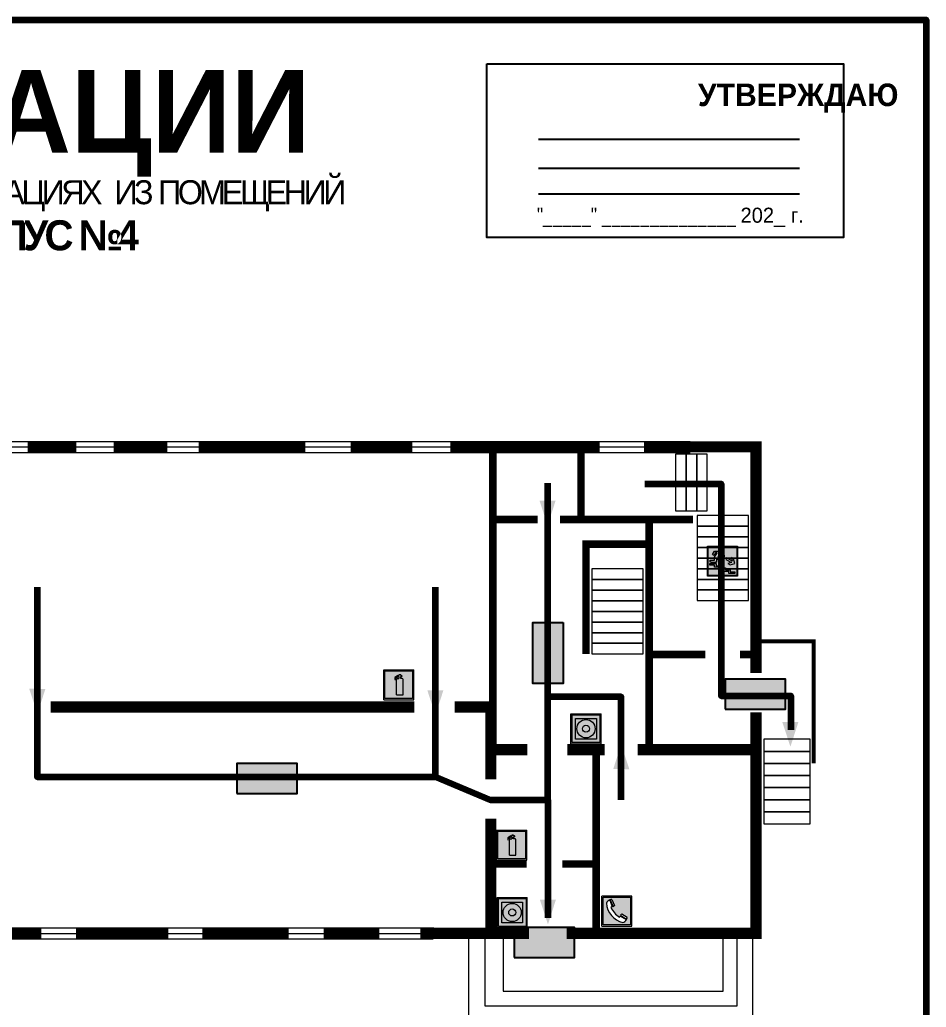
# Model space of a CAD drawing. Header units: millimetres. Extents: x 13810 to 67229, y 12374 to 21950.
# Drawn here: x 19778.9 to 20020.4, y 18818.6 to 19081.5 of the extents above; entities that cross this region are included whole.
import ezdxf

# ---------------------------------------------------------------- set-up
doc = ezdxf.new("R2010")
doc.units = ezdxf.units.MM
doc.layers.add('План_Штампы', color=7, linetype='Continuous')
doc.styles.add('обычный', font='arial.ttf')

# ---------------------------------------------------------------- blocks, each defined once
blk = doc.blocks.new('A$C7B4425F7')
at = {"true_color": 0xffffff}
blk.add_hatch(color=7, dxfattribs=at).paths.add_polyline_path([(0, 0), (-16, 0), (-16, -8), (0, -8)])
h = blk.add_hatch(color=126)
h.paths.add_polyline_path([(-0.2, -0.2), (-15.8, -0.2), (-15.8, -7.8), (-0.2, -7.8)])
h.paths.add_polyline_path([(-11.76, -2.03), (-11.76, -3.66), (-11.17, -3.66, -0.568275), (-11.17, -6.18), (-12.58, -6.18), (-12.58, -2.03)], flags=16)
h.paths.add_polyline_path([(-13.33, -4.12, -0.495768), (-13.59, -6.18), (-15.03, -6.18), (-15.03, -2.03), (-13.59, -2.03, -0.487973)], flags=16)
h.paths.add_polyline_path([(-10.25, -2.03), (-9.48, -2.03), (-9.48, -6.18), (-10.25, -6.18)], flags=16)
h.paths.add_polyline_path([(-13.84, -3.69), (-14.24, -3.69), (-14.24, -3.03), (-13.9, -3.03, -0.692621)], flags=0)
h.paths.add_polyline_path([(-9.15, -2.03), (-8.4, -2.03), (-8.04, -3.07), (-7.68, -2.03), (-6.93, -2.03), (-7.64, -4.1), (-6.93, -6.18), (-7.68, -6.18), (-8.04, -5.14), (-8.4, -6.18), (-9.15, -6.18), (-8.44, -4.1)], flags=16)
h.paths.add_polyline_path([(-11.76, -4.46), (-11.42, -4.46, -0.692621), (-11.36, -5.12), (-11.76, -5.12)], flags=0)
h.paths.add_polyline_path([(-13.9, -5.2), (-14.24, -5.2), (-14.24, -4.55), (-13.84, -4.55, -0.708038)], flags=0)
edge = h.paths.add_edge_path(flags=16)
edge.add_ellipse((-5.51, -4.08), major_axis=(0, 2.05), ratio=0.586184, start_angle=0, end_angle=360)
edge = h.paths.add_edge_path(flags=0)
edge.add_ellipse((-5.51, -4.08), major_axis=(0, 1.14), ratio=0.454828, start_angle=0, end_angle=360)
h.paths.add_polyline_path([(-4.13, -4.96, 0.377264), (-3.48, -4.52, 0.0555), (-3.16, -2.03), (-1.66, -2.03), (-1.66, -4.96), (-0.96, -4.96), (-0.96, -7.01), (-1.75, -7.01), (-1.75, -6.18), (-3.3, -6.18), (-3.3, -7.02), (-4.13, -7.02)], flags=16)
h.paths.add_polyline_path([(-2.73, -2.91), (-2.28, -2.91), (-2.28, -4.96), (-3.05, -4.96, 0.079136)], flags=0)
at = {"color": 126}
blk.add_lwpolyline([(-16, -8), (0, -8), (0, 0), (-16, 0)], close=True, dxfattribs=at)
blk = doc.blocks.new('A$C32E8229D')
at = {"true_color": 0xffffff}
blk.add_hatch(color=7, dxfattribs=at).paths.add_polyline_path([(0, 0), (0, -8), (16, -8), (16, 0)])
h = blk.add_hatch(color=126)
h.paths.add_polyline_path([(0.2, -0.2), (15.8, -0.2), (15.8, -7.8), (0.2, -7.8)])
h.paths.add_polyline_path([(13.49, -2.05), (12.08, -2.05), (11.37, -2.63, 0.162397), (11.29, -2.84), (11.29, -3.63), (10.35, -3.63), (10.35, -4.05), (11.68, -4.05), (11.68, -3.48), (12.26, -4.28), (11.29, -5.1), (11.29, -6.78), (11.85, -6.78), (11.85, -5.44), (12.8, -4.64), (12.8, -5.94), (14.46, -5.94), (14.46, -5.39), (13.45, -5.39), (13.45, -3.97), (12.46, -2.59), (13.15, -2.59), (13.69, -3.34), (14.18, -3)], flags=16)
h.paths.add_polyline_path([(10.74, -1.82, 1), (11.8, -1.82, 1)], flags=16)
h.paths.add_polyline_path([(9.39, -3.59), (5.99, -3.59), (6.56, -3.03), (5.91, -3.03), (5.1, -3.83), (5.91, -4.64), (6.56, -4.64), (5.99, -4.09), (9.39, -4.09)], flags=16)
h.paths.add_polyline_path([(4.29, -1.08), (1.72, -1.08), (1.72, -6.6), (4.29, -6.6)], flags=16)
at = {"color": 126}
blk.add_lwpolyline([(16, -8), (0, -8), (0, 0), (16, 0)], close=True, dxfattribs=at)
blk = doc.blocks.new('вниз')
at = {"lineweight": 0, "true_color": 0xffffff}
h = blk.add_hatch(color=7, dxfattribs=at)
h.dxf.hatch_style = 1
h.paths.add_polyline_path([(40994.51, -4472.22), (40986.51, -4472.22), (40986.51, -4480.22), (40994.51, -4480.22)])
h.paths.add_polyline_path([(40994.31, -4472.42), (40994.31, -4480.01), (40986.71, -4480.01), (40986.71, -4472.42)], flags=16)
h.paths.add_polyline_path([(40988.43, -4473.53), (40989.43, -4473.53), (40990.19, -4473.96), (40990.19, -4474.6), (40991, -4474.6), (40991, -4475.06), (40989.73, -4475.06), (40989.73, -4474.46), (40989.3, -4475.18), (40990.17, -4475.7), (40990.17, -4477.11), (40989.63, -4477.11), (40989.63, -4476.01), (40988.94, -4475.59), (40988.94, -4476.46), (40988.94, -4476.46), (40987.47, -4476.46), (40987.26, -4476.46), (40987.26, -4475.92), (40988.4, -4475.92), (40988.4, -4475.2), (40989.1, -4473.99), (40988.66, -4473.99), (40988.24, -4474.7), (40987.86, -4474.47), (40988.41, -4473.56)], flags=0)
h.paths.add_polyline_path([(40990.55, -4473.29, -1), (40989.69, -4473.29, -1)], flags=0)
h.paths.add_polyline_path([(40988.85, -4476.89), (40988.85, -4477.43), (40990.1, -4477.43), (40990.1, -4477.99), (40991.34, -4477.99), (40991.34, -4478.54), (40992.59, -4478.54), (40992.59, -4479.09), (40993.83, -4479.09), (40993.83, -4479.52), (40992.17, -4479.52), (40992.17, -4478.97), (40990.91, -4478.97), (40990.91, -4478.41), (40989.68, -4478.41), (40989.68, -4477.86), (40988.43, -4477.86), (40988.43, -4477.31), (40987.6, -4477.31), (40987.18, -4477.31), (40987.18, -4476.89)], flags=0)
h.paths.add_polyline_path([(40991.61, -4475.33), (40993.12, -4476.2), (40992.9, -4475.27), (40993.48, -4475.6), (40993.83, -4476.88), (40992.56, -4477.22), (40991.97, -4476.88), (40992.9, -4476.61), (40991.38, -4475.74), (40991.58, -4475.39)], flags=0)
h.paths.add_polyline_path([(40990.19, -4473.96), (40989.43, -4473.53), (40988.43, -4473.53), (40988.41, -4473.56), (40987.86, -4474.47), (40988.24, -4474.7), (40988.66, -4473.99), (40989.1, -4473.99), (40988.4, -4475.2), (40988.4, -4475.92), (40987.26, -4475.92), (40987.26, -4476.46), (40987.47, -4476.46), (40988.94, -4476.46), (40988.94, -4476.27), (40988.94, -4475.59), (40989.63, -4476.01), (40989.63, -4477.11), (40990.17, -4477.11), (40990.17, -4475.7), (40989.3, -4475.18), (40989.73, -4474.46), (40989.73, -4475.06), (40991, -4475.06), (40991, -4474.6), (40990.19, -4474.6)], flags=0)
h.paths.add_polyline_path([(40990.55, -4473.29, 1), (40989.69, -4473.29, 1)], flags=0)
h.paths.add_polyline_path([(40991.61, -4475.33), (40991.58, -4475.39), (40991.38, -4475.74), (40992.9, -4476.61), (40991.97, -4476.88), (40992.56, -4477.22), (40993.83, -4476.88), (40993.48, -4475.6), (40992.9, -4475.27), (40993.12, -4476.2)], flags=0)
h.paths.add_polyline_path([(40990.1, -4477.43), (40988.85, -4477.43), (40988.85, -4476.89), (40987.18, -4476.89), (40987.18, -4477.31), (40987.6, -4477.31), (40988.43, -4477.31), (40988.43, -4477.86), (40989.68, -4477.86), (40989.68, -4478.41), (40990.91, -4478.41), (40990.91, -4478.97), (40992.17, -4478.97), (40992.17, -4479.52), (40993.83, -4479.52), (40993.83, -4479.09), (40992.59, -4479.09), (40992.59, -4478.54), (40991.34, -4478.54), (40991.34, -4477.99), (40990.1, -4477.99)], flags=0)
at = {"lineweight": 0}
h = blk.add_hatch(color=126, dxfattribs=at)
h.dxf.hatch_style = 1
h.paths.add_polyline_path([(40994.31, -4472.42), (40986.71, -4472.42), (40986.71, -4480.01), (40994.31, -4480.01)])
h.paths.add_polyline_path([(40988.43, -4473.53), (40989.43, -4473.53), (40990.19, -4473.96), (40990.19, -4474.6), (40991, -4474.6), (40991, -4475.06), (40989.73, -4475.06), (40989.73, -4474.46), (40989.3, -4475.18), (40990.17, -4475.7), (40990.17, -4477.11), (40989.63, -4477.11), (40989.63, -4476.01), (40988.94, -4475.59), (40988.94, -4476.46), (40988.94, -4476.46), (40987.47, -4476.46), (40987.26, -4476.46), (40987.26, -4475.92), (40988.4, -4475.92), (40988.4, -4475.2), (40989.1, -4473.99), (40988.66, -4473.99), (40988.24, -4474.7), (40987.86, -4474.47), (40988.41, -4473.56)], flags=16)
h.paths.add_polyline_path([(40990.55, -4473.29, -1), (40989.69, -4473.29, -1)], flags=16)
h.paths.add_polyline_path([(40988.85, -4476.89), (40988.85, -4477.43), (40990.1, -4477.43), (40990.1, -4477.99), (40991.34, -4477.99), (40991.34, -4478.54), (40992.59, -4478.54), (40992.59, -4479.09), (40993.83, -4479.09), (40993.83, -4479.52), (40992.17, -4479.52), (40992.17, -4478.97), (40990.91, -4478.97), (40990.91, -4478.41), (40989.68, -4478.41), (40989.68, -4477.86), (40988.43, -4477.86), (40988.43, -4477.31), (40987.6, -4477.31), (40987.18, -4477.31), (40987.18, -4476.89)], flags=16)
h.paths.add_polyline_path([(40991.61, -4475.33), (40993.12, -4476.2), (40992.9, -4475.27), (40993.48, -4475.6), (40993.83, -4476.88), (40992.56, -4477.22), (40991.97, -4476.88), (40992.9, -4476.61), (40991.38, -4475.74), (40991.58, -4475.39)], flags=16)
at = {"lineweight": 0, "true_color": 0xffffff}
h = blk.add_hatch(color=7, dxfattribs=at)
h.dxf.hatch_style = 1
h.paths.add_polyline_path([(40989.73, -4474.46), (40989.73, -4475.06), (40991, -4475.06), (40991, -4474.6), (40990.19, -4474.6), (40990.19, -4473.96), (40989.43, -4473.53), (40988.43, -4473.53), (40988.41, -4473.56), (40987.86, -4474.47), (40988.24, -4474.7), (40988.66, -4473.99), (40989.1, -4473.99), (40988.4, -4475.2), (40988.4, -4475.92), (40987.26, -4475.92), (40987.26, -4476.46), (40987.47, -4476.46), (40988.94, -4476.46), (40988.94, -4475.59), (40989.63, -4476.01), (40989.63, -4477.11), (40990.17, -4477.11), (40990.17, -4475.7), (40989.3, -4475.18)])
h.paths.add_polyline_path([(40989.69, -4473.29, 1), (40990.55, -4473.29, 1)])
h.paths.add_polyline_path([(40991.61, -4475.33), (40991.58, -4475.39), (40991.38, -4475.74), (40992.9, -4476.61), (40991.97, -4476.88), (40992.56, -4477.22), (40993.83, -4476.88), (40993.48, -4475.6), (40992.9, -4475.27), (40993.12, -4476.2)])
h.paths.add_polyline_path([(40990.1, -4477.43), (40988.85, -4477.43), (40988.85, -4476.89), (40987.18, -4476.89), (40987.18, -4477.31), (40987.6, -4477.31), (40988.43, -4477.31), (40988.43, -4477.86), (40989.68, -4477.86), (40989.68, -4478.41), (40990.91, -4478.41), (40990.91, -4478.97), (40992.17, -4478.97), (40992.17, -4479.52), (40993.83, -4479.52), (40993.83, -4479.09), (40992.59, -4479.09), (40992.59, -4478.54), (40991.34, -4478.54), (40991.34, -4477.99), (40990.1, -4477.99)])
at = {"color": 126, "lineweight": 0}
for points in [[(40986.51, -4472.22), (40994.51, -4472.22), (40994.51, -4480.22), (40986.51, -4480.22)], [(40986.71, -4472.42), (40994.31, -4472.42), (40994.31, -4480.01), (40986.71, -4480.01)]]:
    blk.add_lwpolyline(points, close=True, dxfattribs=at)
for points in [[(40987.47, -4476.46), (40987.26, -4476.46), (40987.26, -4475.92), (40988.4, -4475.92), (40988.4, -4475.2), (40989.1, -4473.99), (40988.66, -4473.99), (40988.24, -4474.7), (40987.86, -4474.47), (40988.41, -4473.56), (40988.43, -4473.53), (40989.43, -4473.53), (40990.19, -4473.96), (40990.19, -4474.6), (40991, -4474.6), (40991, -4475.06), (40989.73, -4475.06), (40989.73, -4474.46), (40989.3, -4475.18), (40990.17, -4475.7), (40990.17, -4477.11), (40989.63, -4477.11), (40989.63, -4476.01), (40988.94, -4475.59), (40988.94, -4476.46)], [(40987.6, -4477.31), (40987.18, -4477.31), (40987.18, -4476.89), (40988.85, -4476.89), (40988.85, -4477.43), (40990.1, -4477.43), (40990.1, -4477.99), (40991.34, -4477.99), (40991.34, -4478.54), (40992.59, -4478.54), (40992.59, -4479.09), (40993.83, -4479.09), (40993.83, -4479.52), (40992.17, -4479.52), (40992.17, -4478.97), (40990.91, -4478.97), (40990.91, -4478.41), (40989.68, -4478.41), (40989.68, -4477.86), (40988.43, -4477.86), (40988.43, -4477.31), (40987.6, -4477.31)], [(40987.47, -4476.46), (40988.94, -4476.46), (40988.94, -4476.27)], [(40991.58, -4475.39), (40991.38, -4475.74), (40992.9, -4476.61), (40991.97, -4476.88), (40992.56, -4477.22), (40993.83, -4476.88), (40993.48, -4475.6), (40992.9, -4475.27), (40993.12, -4476.2), (40991.61, -4475.33), (40991.58, -4475.39)]]:
    blk.add_lwpolyline(points, dxfattribs=at)
blk.add_circle((40990.12, -4473.29), 0.432, dxfattribs=at)
blk = doc.blocks.new('A$C54414219')
at = {"true_color": 0xffffff}
h = blk.add_hatch(color=7, dxfattribs=at)
h.paths.add_polyline_path([(2.39, -9.45), (2.39, -18.3), (11.23, -18.3), (11.23, -9.45)], flags=0)
h.paths.add_polyline_path([(10.71, -13.87, -1), (2.92, -13.87, -1)], flags=0)
h.paths.add_polyline_path([(8.3, -13.87, -1), (5.33, -13.87, -1)], flags=0)
h.paths.add_polyline_path([(0.41, -7.47), (0.41, -20.27), (13.21, -20.27), (13.21, -7.47)])
h.paths.add_polyline_path([(0.92, -19.77), (12.71, -19.77), (12.71, -7.98), (0.92, -7.98)], flags=16)
h.paths.add_polyline_path([(11.23, -9.45), (11.23, -18.3), (2.39, -18.3), (2.39, -9.45)], flags=0)
at = {"lineweight": 5}
h = blk.add_hatch(color=242, dxfattribs=at)
h.paths.add_polyline_path([(12.71, -7.98), (0.92, -7.98), (0.92, -19.77), (12.71, -19.77)])
h.paths.add_polyline_path([(11.23, -18.3), (2.39, -18.3), (2.39, -9.45), (11.23, -9.45)], flags=16)
h.paths.add_polyline_path([(10.71, -13.87, -1), (2.92, -13.87, -1)], flags=0)
h.paths.add_polyline_path([(8.3, -13.87, -1), (5.33, -13.87, -1)], flags=0)
at = {"true_color": 0xffffff}
h = blk.add_hatch(color=7, dxfattribs=at)
h.paths.add_polyline_path([(2.39, -9.45), (2.39, -18.3), (11.23, -18.3), (11.23, -9.45)])
h.paths.add_polyline_path([(10.71, -13.87, -1), (2.92, -13.87, -1)], flags=16)
h.paths.add_polyline_path([(8.3, -13.87, -1), (5.33, -13.87, -1)], flags=0)
at = {"lineweight": 5}
h = blk.add_hatch(color=242, dxfattribs=at)
h.paths.add_polyline_path([(2.92, -13.87, 1), (10.71, -13.87, 1)])
h.paths.add_polyline_path([(8.3, -13.87, -1), (5.33, -13.87, -1)], flags=16)
at = {"color": 242, "lineweight": 5}
for p, q in [((0.41, -20.27), (0.41, -7.47)), ((0.41, -7.47), (13.21, -7.47)), ((0.41, -7.47), (13.21, -7.47)), ((13.21, -20.27), (13.21, -7.47)), ((0.41, -20.27), (13.21, -20.27))]:
    blk.add_line(p, q, dxfattribs=at)
for points in [[(0.92, -7.98), (12.71, -7.98), (12.71, -19.77), (0.92, -19.77)], [(2.39, -9.45), (11.23, -9.45), (11.23, -18.3), (2.39, -18.3)]]:
    blk.add_lwpolyline(points, close=True, dxfattribs=at)
for radius in [3.89, 1.49]:
    blk.add_circle((6.81, -13.87), radius, dxfattribs=at)
blk = doc.blocks.new('A$C456E1F9C')
at = {"lineweight": 5}
h = blk.add_hatch(color=242, dxfattribs=at)
h.paths.add_polyline_path([(0.51, -1.47), (0.51, -13.26), (12.29, -13.26), (12.29, -1.47)])
h.paths.add_polyline_path([(5.42, -4.95, -0.254479), (4.78, -5.4), (3.52, -2.53, -0.209735), (4.23, -2.4)], flags=16)
h.paths.add_polyline_path([(8.53, -8.6), (10.87, -10.17), (10.54, -10.76), (8.03, -9.13, -0.192251)], flags=16)
h.paths.add_polyline_path([(4.61, -5.49, 0.005518), (3.87, -5.72, 0.128647), (7.49, -10.01, 0.00809), (7.83, -9.33), (10.47, -10.97, -0.16736), (8.99, -12.25, -0.327862), (1.95, -3.95, -0.166952), (3.36, -2.62)], flags=16)
at = {"color": 242, "lineweight": 5}
for p, q in [((0, -13.77), (0, -0.97)), ((12.8, -0.97), (0, -0.97)), ((4.61, -5.49), (3.36, -2.62)), ((3.52, -2.53), (4.78, -5.4)), ((4.23, -2.4), (5.42, -4.95)), ((12.8, -13.77), (12.8, -0.97)), ((7.83, -9.33), (10.47, -10.97)), ((8.03, -9.13), (10.54, -10.76)), ((10.81, -10.12), (8.53, -8.6)), ((10.54, -10.76), (10.8, -10.3)), ((10.8, -10.3), (10.81, -10.12)), ((0, -13.77), (12.8, -13.77))]:
    blk.add_line(p, q, dxfattribs=at)
blk.add_lwpolyline([(0.51, -1.47), (12.29, -1.47), (12.29, -13.26), (0.51, -13.26)], close=True, dxfattribs=at)
for centre, radius, start, end in [((4.59, -5.34), 2.99, 114.2845, 152.1974), ((11.12, -3.31), 9.19, 183.9915, 256.6009), ((4.02, -3.27), 0.891, 76.3284, 123.7092), ((14.98, -39.1), 35.17, 107.1487, 108.4135), ((13.86, -0.94), 11.08, 205.5536, 234.8762), ((4.68, -4.59), 0.824, 276.9621, 334.0723), ((-13.31, 0.8), 23.44, 332.5487, 334.4027), ((8.94, -9.5), 0.989, 114.4092, 157.9388), ((7.87, -9.46), 3, 291.9291, 329.9329)]:
    blk.add_arc(centre, radius, start, end, dxfattribs=at)
blk = doc.blocks.new('A$C3AD82952')
at = {"true_color": 0xf5f5ff}
h = blk.add_hatch(color=7, dxfattribs=at)
h.dxf.hatch_style = 1
h.paths.add_polyline_path([(8.21, 8.73, 0.414214), (7.89, 9.05), (7.22, 9.05), (7.22, 9.92), (7.59, 9.92, 1), (7.57, 10.36), (7.22, 10.36), (7.22, 10.6), (6.43, 10.6), (6.43, 10.36), (6.01, 10.36), (4.74, 9.59), (4.74, 8.69), (4.98, 8.73), (4.98, 9.26), (6.12, 9.91), (6.43, 9.91), (6.43, 9.05), (5.76, 9.05, 0.414214), (5.44, 8.73), (5.44, 2.2), (8.21, 2.2)], flags=0)
h.paths.add_polyline_path([(12.8, 12.8), (0, 12.8), (0, 0), (12.8, 0)])
h.paths.add_polyline_path([(0.51, 12.29), (12.29, 12.29), (12.29, 0.51), (0.51, 0.51)], flags=16)
h.paths.add_polyline_path([(4.74, 9.59), (6.01, 10.36), (6.43, 10.36), (6.43, 10.6), (7.22, 10.6), (7.22, 10.36), (7.59, 10.36, -0.94586), (7.59, 9.92), (7.22, 9.92), (7.22, 9.05), (7.89, 9.05, -0.414214), (8.21, 8.73), (8.21, 2.2), (5.44, 2.2), (5.44, 8.73, -0.414214), (5.76, 9.05), (6.43, 9.05), (6.43, 9.91), (6.12, 9.91), (4.98, 9.26), (4.98, 8.73), (4.74, 8.69)], flags=0)
h = blk.add_hatch(color=242)
h.dxf.hatch_style = 1
h.paths.add_polyline_path([(12.29, 12.29), (0.51, 12.29), (0.51, 0.51), (12.29, 0.51)])
h.paths.add_polyline_path([(4.74, 8.69), (4.74, 9.59), (6.01, 10.36), (6.43, 10.36), (6.43, 10.6), (7.22, 10.6), (7.22, 10.36), (7.59, 10.36, -0.94586), (7.59, 9.92), (7.22, 9.92), (7.22, 9.05), (7.89, 9.05, -0.414214), (8.21, 8.73), (8.21, 2.2), (5.44, 2.2), (5.44, 8.73, -0.414214), (5.76, 9.05), (6.43, 9.05), (6.43, 9.91), (6.12, 9.91), (4.98, 9.26), (4.98, 8.73)], flags=16)
h = blk.add_hatch(color=7, dxfattribs=at)
h.dxf.hatch_style = 1
h.paths.add_polyline_path([(8.21, 8.73, 0.414214), (7.89, 9.05), (7.22, 9.05), (7.22, 9.92), (7.59, 9.92, 1), (7.57, 10.36), (7.22, 10.36), (7.22, 10.6), (6.43, 10.6), (6.43, 10.36), (6.01, 10.36), (4.74, 9.59), (4.74, 8.69), (4.98, 8.73), (4.98, 9.26), (6.12, 9.91), (6.43, 9.91), (6.43, 9.05), (5.76, 9.05, 0.414214), (5.44, 8.73), (5.44, 2.2), (8.21, 2.2)])
at = {"color": 242, "lineweight": 5}
for p, q in [((0, 0), (0, 12.8)), ((0, 12.8), (12.8, 12.8)), ((12.8, 0), (12.8, 12.8)), ((6.01, 10.36), (4.74, 9.59)), ((4.74, 9.59), (4.74, 8.69)), ((4.74, 8.69), (4.98, 8.73)), ((4.98, 9.26), (6.12, 9.91)), ((4.98, 8.73), (4.98, 9.26)), ((5.44, 2.2), (5.44, 8.73)), ((5.76, 9.05), (6.43, 9.05)), ((6.01, 10.36), (6.43, 10.36)), ((6.12, 9.91), (6.43, 9.91)), ((7.22, 10.6), (6.43, 10.6)), ((6.43, 10.6), (6.43, 10.36)), ((6.43, 9.91), (6.43, 9.05)), ((7.22, 10.36), (7.22, 10.6)), ((7.59, 10.36), (7.22, 10.36)), ((7.22, 9.05), (7.22, 9.92)), ((7.59, 9.92), (7.22, 9.92)), ((7.89, 9.05), (7.22, 9.05)), ((8.21, 2.2), (8.21, 8.73)), ((0, 0), (12.8, 0)), ((5.44, 2.2), (8.21, 2.2))]:
    blk.add_line(p, q, dxfattribs=at)
blk.add_lwpolyline([(0.51, 12.29), (12.29, 12.29), (12.29, 0.51), (0.51, 0.51)], close=True, dxfattribs=at)
for centre, radius, start, end in [((5.76, 8.73), 0.32, 90, 180), ((7.58, 10.14), 0.223, 273.1875, 86.8125), ((7.89, 8.73), 0.32, 0, 90)]:
    blk.add_arc(centre, radius, start, end, dxfattribs=at)

msp = doc.modelspace()

# ---------------------------------------------------------------- linework, layer by layer
at = {"color": 2, "lineweight": 100}
msp.add_lwpolyline([(19420.36, 19081.52), (20020.36, 19081.52), (20020.36, 18686.52), (19420.36, 18686.52)], close=True, dxfattribs=at)
msp.add_lwpolyline([(19903.3, 19069.78), (19998.3, 19069.78), (19998.3, 19023.58), (19903.3, 19023.58)], close=True)
for points in [[(19917.05, 19049.74), (19986.58, 19049.74)], [(19917.05, 19041.98), (19986.58, 19041.98)], [(19917.05, 19035.19), (19986.58, 19035.19)]]:
    msp.add_lwpolyline(points)
at = {"lineweight": 0}
for points in [[(19511.19, 18969.26), (19957.49, 18969.26)], [(19511.24, 18967.8), (19957.54, 18967.8)], [(19511.14, 18966.33), (19957.44, 18966.33)], [(19675.26, 18839.74), (19889.18, 18839.74)], [(19675.12, 18836.77), (19889.04, 18836.77)], [(19675.6, 18838.25), (19889.52, 18838.25)], [(19898.42, 18837.23), (19898.42, 18814.35), (19974.21, 18814.35), (19974.21, 18837)], [(19902.84, 18837.81), (19902.84, 18819), (19970.03, 18819), (19970.03, 18838.05)], [(19907.71, 18837.88), (19907.71, 18822.85), (19966.31, 18822.85), (19966.31, 18837.81)]]:
    msp.add_lwpolyline(points, dxfattribs=at)
for points, const_width in [([(19781.03, 18967.8), (19793.98, 18967.8)], 3), ([(19803.92, 18967.8), (19818.26, 18967.8)], 3), ([(19826.58, 18967.8), (19855.02, 18967.8)], 3), ([(19867.04, 18967.8), (19883.46, 18967.8)], 3), ([(19893.63, 18967.8), (19933.4, 18967.8)], 3), ([(19904.93, 18888.23), (19904.93, 18967.21), (19904.93, 18948.48), (19916.83, 18948.48)], 2), ([(19928.4, 18948.48), (19928.4, 18967.21)], 2), ([(19945.19, 18967.8), (19975.02, 18967.8), (19975.02, 18907.57)], 3), ([(19922.83, 18948.48), (19958.28, 18948.48)], 2), ([(19946.57, 18887.2), (19946.57, 18948.48)], 2), ([(19946.57, 18941.88), (19929.75, 18941.88), (19929.75, 18912.67)], 2), ([(19990.37, 18883.5), (19990.37, 18916.02), (19976.39, 18916.02)], 1), ([(19946.57, 18912.5), (19961.53, 18912.5)], 2), ([(19975.02, 18912.5), (19970.71, 18912.5)], 2), ([(19787.21, 18898.57), (19884, 18898.57)], 3), ([(19894.73, 18898.57), (19904.4, 18898.57), (19904.4, 18879.3)], 3), ([(19975.02, 18897.14), (19975.02, 18838.25), (19924.58, 18838.25)], 3), ([(19904.4, 18887.2), (19914.13, 18887.2)], 3), ([(19924.77, 18887.2), (19934.75, 18887.2)], 3), ([(19932.46, 18838.25), (19932.46, 18886.54)], 2), ([(19975.02, 18887.2), (19943.48, 18887.2)], 3), ([(19904.4, 18838.25), (19904.4, 18868.78)], 3), ([(19904.4, 18856.72), (19913.95, 18856.72)], 2), ([(19932.46, 18856.72), (19923.47, 18856.72)], 2), ([(19784.68, 18838.25), (19754.99, 18838.25)], 3), ([(19818.55, 18838.25), (19793.96, 18838.25)], 3), ([(19850.57, 18838.25), (19827.6, 18838.25)], 3), ([(19874.7, 18838.25), (19859.85, 18838.25)], 3), ([(19914.6, 18838.25), (19885.6, 18838.25)], 3)]:
    msp.add_lwpolyline(points, dxfattribs=dict(at, const_width=const_width))
for points in [[(19956.39, 18950.79), (19956.39, 18965.81), (19953.56, 18965.81), (19953.56, 18950.79)], [(19959.22, 18950.79), (19959.22, 18965.81), (19956.39, 18965.81), (19956.39, 18950.79)], [(19962.05, 18950.79), (19962.05, 18965.81), (19959.22, 18965.81), (19959.22, 18950.79)], [(19959.32, 18946.67), (19972.99, 18946.67), (19972.99, 18949.5), (19959.32, 18949.5)], [(19959.32, 18943.84), (19972.99, 18943.84), (19972.99, 18946.67), (19959.32, 18946.67)], [(19959.32, 18941.01), (19972.99, 18941.01), (19972.99, 18943.84), (19959.32, 18943.84)], [(19959.32, 18938.18), (19972.99, 18938.18), (19972.99, 18941.01), (19959.32, 18941.01)], [(19959.32, 18935.35), (19972.99, 18935.35), (19972.99, 18938.18), (19959.32, 18938.18)], [(19931.33, 18932.47), (19945, 18932.47), (19945, 18935.29), (19931.33, 18935.29)], [(19959.32, 18932.52), (19972.99, 18932.52), (19972.99, 18935.35), (19959.32, 18935.35)], [(19931.33, 18929.64), (19945, 18929.64), (19945, 18932.47), (19931.33, 18932.47)], [(19959.32, 18929.7), (19972.99, 18929.7), (19972.99, 18932.52), (19959.32, 18932.52)], [(19931.33, 18926.81), (19945, 18926.81), (19945, 18929.64), (19931.33, 18929.64)], [(19959.32, 18926.87), (19972.99, 18926.87), (19972.99, 18929.7), (19959.32, 18929.7)], [(19931.33, 18923.98), (19945, 18923.98), (19945, 18926.81), (19931.33, 18926.81)], [(19931.33, 18921.15), (19945, 18921.15), (19945, 18923.98), (19931.33, 18923.98)], [(19931.33, 18918.32), (19945, 18918.32), (19945, 18921.15), (19931.33, 18921.15)], [(19931.33, 18915.49), (19945, 18915.49), (19945, 18918.32), (19931.33, 18918.32)], [(19931.33, 18912.67), (19945, 18912.67), (19945, 18915.49), (19931.33, 18915.49)], [(19977.08, 18886.72), (19989.42, 18886.72), (19989.42, 18889.94), (19977.08, 18889.94)], [(19977.08, 18883.5), (19989.42, 18883.5), (19989.42, 18886.72), (19977.08, 18886.72)], [(19977.08, 18880.28), (19989.42, 18880.28), (19989.42, 18883.5), (19977.08, 18883.5)], [(19977.08, 18877.06), (19989.42, 18877.06), (19989.42, 18880.28), (19977.08, 18880.28)], [(19977.08, 18873.84), (19989.42, 18873.84), (19989.42, 18877.06), (19977.08, 18877.06)], [(19977.08, 18870.61), (19989.42, 18870.61), (19989.42, 18873.84), (19977.08, 18873.84)], [(19977.08, 18867.39), (19989.42, 18867.39), (19989.42, 18870.61), (19977.08, 18870.61)]]:
    msp.add_lwpolyline(points, close=True, dxfattribs=at)
at = {"color": 126, "lineweight": 100, "true_color": 0x008754}
for points in [[(19919.56, 18873.85), (19919.56, 18958.15)], [(19945.41, 18957.98), (19965.73, 18957.98), (19965.73, 18901.52), (19984.33, 18901.52), (19984.33, 18892.48)], [(19783.56, 18930.46), (19783.56, 18879.92), (19889.64, 18879.92), (19889.64, 18930.46)], [(19939.1, 18873.85), (19939.1, 18901.2), (19919.56, 18901.2)], [(19889.64, 18879.92), (19904.26, 18873.85), (19919.56, 18873.85), (19919.56, 18842.38)]]:
    msp.add_lwpolyline(points, dxfattribs=at)
at = {"layer": 'План_Штампы', "color": 126, "true_color": 0x008754}
for points in [[(19917.36, 18953.48), (19921.65, 18953.47), (19919.52, 18946.88)], [(19781.47, 18903.38), (19785.77, 18903.36), (19783.64, 18896.78)], [(19887.48, 18903), (19891.77, 18902.99), (19889.64, 18896.41)], [(19982.02, 18894.55), (19986.31, 18894.54), (19984.18, 18887.95)], [(19941.28, 18881.98), (19936.99, 18881.99), (19939.11, 18888.57)], [(19917.45, 18847.26), (19921.74, 18847.25), (19919.61, 18840.66)]]:
    msp.add_solid(points, dxfattribs=at)

# ---------------------------------------------------------------- block references
at = {"color": 126, "true_color": 0x008754}
msp.add_blockref('вниз', (-21024.43, 23413.59), dxfattribs=at)
at = {"xscale": 0.625, "yscale": 0.625, "zscale": 0.625}
for name, p in [('A$C3AD82952', (19875.89, 18900.44)), ('A$C54414219', (19925.48, 18901.42)), ('A$C3AD82952', (19905.94, 18857.75)), ('A$C54414219', (19905.83, 18852.49)), ('A$C456E1F9C', (19933.95, 18848.79))]:
    msp.add_blockref(name, p, dxfattribs=at)
at = {"layer": 'План_Штампы', "color": 126, "true_color": 0x008754, "xscale": 1.012510887696, "yscale": 1.012510887696, "zscale": 1.012510887696, "rotation": 89.99786532371444}
msp.add_blockref('A$C32E8229D', (19915.55, 18904.79), dxfattribs=at)
at = {"layer": 'План_Штампы'}
for p in [(19982.83, 18905.98), (19926.65, 18839.81)]:
    msp.add_blockref('A$C7B4425F7', p, dxfattribs=at)
at = {"layer": 'План_Штампы', "color": 126, "true_color": 0x008754, "xscale": -1}
msp.add_blockref('A$C32E8229D', (19852.79, 18883.48), dxfattribs=at)

# ---------------------------------------------------------------- texts
at = {"lineweight": 0, "style": 'обычный'}
for s, insert, char_height, width, attachment_point in [('{\\fProxima Nova Rg|b1|i0|c204|p2;ПЛАН ЭВАКУАЦИИ}', (19579.2, 19068.11), 22, 493.8901, 1), ('\\pi-18,l18,t18;{\\fProxima Nova Rg|b1|i0|c204|p2;УТВЕРЖДАЮ\\H1.1997x; }', (19986.24, 19060.66), 6, 126.6484, 5), ('{\\fArial Narrow|b0|i0|c204|p34;"_____" ______________ \\fProxima Nova Rg|b0|i0|c204|p2;202_ г. }', (19952.2, 19028.9), 4, 78.6503, 5)]:
    msp.add_mtext(s, dxfattribs=dict(at, insert=insert, char_height=char_height, width=width, attachment_point=attachment_point))
at = {"color": 0, "lineweight": 0, "insert": (19727.51, 19033.41), "char_height": 8, "width": 449.2158, "attachment_point": 5, "style": 'обычный'}
msp.add_mtext('{\\fArial Black|b1|i0|c204|p34;\\H2x;\\T0.85;  \\fArial Narrow|b0|i0|c204|p34;\\H0.8x;\\W0.9;\\P\\fProxima Nova Rg|b0|i0|c204|p2;\\H0.5x;\\W1;\\C256;ПРИ ПОЖАРЕ  ИЛИ ДРУГИХ ЧРЕЗВЫЧАЙНЫХ СИТУАЦИЯХ  ИЗ ПОМЕЩЕНИЙ \\fProxima Nova Rg|b1|i0|c204|p2;\\H1.25x;\\PЗДАНИЯ УПРАВЛЕНИЯ \\fProxima Nova Rg|b1|i0|c0|p2; \\fProxima Nova Rg|b1|i0|c204|p2;КОРПУС №4   \\fProxima Nova Rg|b1|i0|c0|p2;\\P\\fProxima Nova Rg|b1|i0|c204|p2;ЭТАЖ \\fProxima Nova Rg|b1|i0|c0|p2;1}', dxfattribs=at)

doc.saveas('drawing.dxf')
